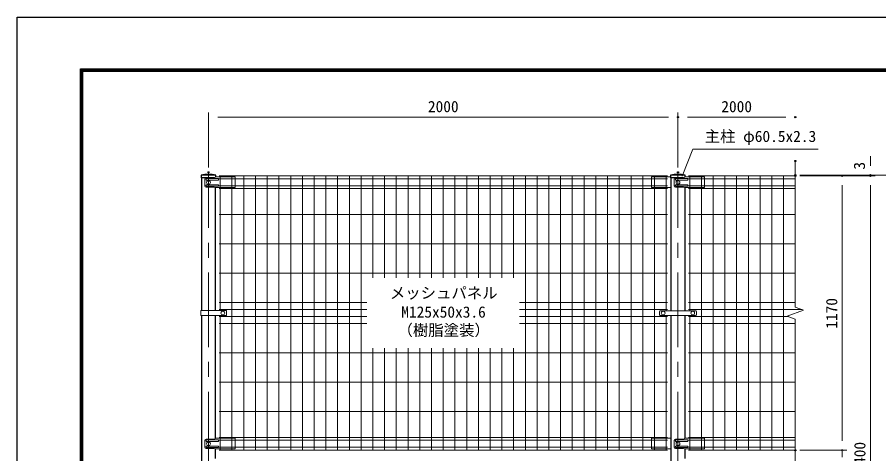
# Model space of a CAD drawing. Units: millimetres, scale not verified. Extents: x -4200 to 4200, y -2970 to 2970.
# Drawn here: x -4200 to -529, y 1109 to 2970 of the extents above; entities that cross this region are included whole.
import ezdxf
from ezdxf.enums import TextEntityAlignment as Align

# ---------------------------------------------------------------- set-up
doc = ezdxf.new("R2010")
doc.units = ezdxf.units.MM
doc.header["$LTSCALE"] = 10
doc.header["$PDMODE"] = 32
doc.header["$PDSIZE"] = 5
doc.linetypes.add('USER1', pattern=[50.8, 31.75, -6.35, 6.35, -6.35])
for name, color, linetype, lineweight in [('0-3_D-TTL', 7, 'Continuous', 25), ('0-4_D-STR1', 1, 'Continuous', 25), ('0-5_D-BMK', 2, 'USER1', 13), ('0-6_D-STR-DIM', 7, 'Continuous', 13), ('0-9_D-STR2', 7, 'Continuous', 13), ('0-A_D-STR3', 3, 'Continuous', 13), ('0-B_D-STR-TXT', 7, 'Continuous', 13)]:
    doc.layers.add(name, color=color, linetype=linetype, lineweight=lineweight)
doc.layers.add('0-8_Defpoints', color=7, linetype='Continuous')
doc.styles.add('ＭＳ ゴシック', font='')
doc.styles.get('ＭＳ ゴシック').set_extended_font_data('MS Gothic')

msp = doc.modelspace()

# ---------------------------------------------------------------- linework, layer by layer
at = {"layer": '0-3_D-TTL', "color": 2}
msp.add_lwpolyline([(-4200, 2970), (4200, 2970), (4200, -2970), (-4200, -2970)], close=True, dxfattribs=at)
at = {"layer": '0-3_D-TTL'}
for points in [[(-3930, 2750), (3930, 2750), (3930, -2750), (-3930, -2750)], [(-3927.5, 2747.5), (3927.5, 2747.5), (3927.5, -2747.5), (-3927.5, -2747.5)], [(-3925, 2745), (3925, 2745), (3925, -2745), (-3925, -2745)], [(-3922.5, 2742.5), (3922.5, 2742.5), (3922.5, -2742.5), (-3922.5, -2742.5)], [(-3920, 2740), (3920, 2740), (3920, -2740), (-3920, -2740)]]:
    msp.add_lwpolyline(points, close=True, dxfattribs=at)
at = {"layer": '0-4_D-STR1'}
for p, q in [((-3353.52, 2296.98), (-3416.42, 2296.98)), ((-3416.42, 2296.98), (-3416.42, 2285.98)), ((-3353.52, 2296.98), (-3416.42, 2296.98)), ((-3416.42, 2296.98), (-3416.42, 2285.98)), ((-3360.99, 2285.98), (-3416.42, 2285.98)), ((-3360.99, 2285.98), (-3416.42, 2285.98)), ((-3415.22, 2285.98), (-3415.22, 1719.48)), ((-3353.52, 2289.65), (-3353.52, 2296.98)), ((-3353.52, 2289.65), (-3353.52, 2296.98)), ((-1353.52, 2296.98), (-1416.42, 2296.98)), ((-1416.42, 2296.98), (-1416.42, 2285.98)), ((-1353.52, 2296.98), (-1416.42, 2296.98)), ((-1416.42, 2296.98), (-1416.42, 2285.98)), ((-1360.99, 2285.98), (-1416.42, 2285.98)), ((-1360.99, 2285.98), (-1416.42, 2285.98)), ((-1415.22, 2285.98), (-1415.22, 1718.98)), ((-1353.52, 2289.65), (-1353.52, 2296.98)), ((-1353.52, 2289.65), (-1353.52, 2296.98)), ((-3354.72, 1719.48), (-3354.72, 2244.59)), ((-1354.72, 1718.98), (-1354.72, 2244.16)), ((-3415.22, 1698.48), (-3415.22, 519.48)), ((-3354.72, 1174.07), (-3354.72, 1698.48)), ((-1415.22, 1698.98), (-1415.22, 518.98)), ((-1354.72, 1175.06), (-1354.72, 1698.98)), ((-3354.72, 1089.06), (-3354.72, 1130.16)), ((-1354.72, 1089.06), (-1354.72, 1130.59))]:
    msp.add_line(p, q, dxfattribs=at)
for centre in [(-3384.97, 2137.55), (-3384.97, 2137.55), (-1384.97, 2137.55), (-1384.97, 2137.55)]:
    msp.add_arc(centre, 162.5, 78.84081, 101.15919, dxfattribs=at)
at = {"layer": '0-5_D-BMK'}
for p, q in [((-3384.97, -468.02), (-3384.97, 2308.98)), ((-1384.97, -468.02), (-1384.97, 2308.98))]:
    msp.add_line(p, q, dxfattribs=at)
at = {"layer": '0-6_D-STR-DIM'}
for p, q in [((-3384.97, 2328.98), (-3384.97, 2563.98)), ((-3384.97, 2328.98), (-3384.97, 2563.98)), ((-3344.97, 2543.98), (-1424.97, 2543.98)), ((-3344.97, 2543.98), (-1424.97, 2543.98)), ((-1384.97, 2328.98), (-1384.97, 2563.98)), ((-1384.97, 2328.98), (-1384.97, 2563.98)), ((-1384.97, 2328.98), (-1384.97, 2563.98)), ((-1384.97, 2328.98), (-1384.97, 2563.98)), ((-1344.97, 2543.98), (-924.97, 2543.98)), ((-1344.97, 2543.98), (-924.97, 2543.98)), ((-884.97, 1734.63), (-884.97, 2356.98)), ((-564.97, 2336.98), (-564.97, 2376.98)), ((-564.97, 2336.98), (-564.97, 2376.98)), ((-864.97, 2296.98), (-544.97, 2296.98)), ((-864.97, 2296.98), (-424.97, 2296.98)), ((-864.97, 2296.98), (-544.97, 2296.98)), ((-864.97, 2293.98), (-544.97, 2293.98)), ((-864.97, 2293.98), (-664.97, 2293.98)), ((-864.97, 2293.98), (-544.97, 2293.98)), ((-864.97, 2293.98), (-544.97, 2293.98)), ((-564.97, 2293.98), (-564.97, 2296.98)), ((-564.97, 2293.98), (-564.97, 2296.98)), ((-684.97, 1163.98), (-684.97, 2253.98)), ((-564.97, 2253.98), (-564.97, 2213.98)), ((-564.97, 2253.98), (-564.97, 2213.98)), ((-564.97, -66.02), (-564.97, 2253.98)), ((-849.74, 1721.81), (-884.97, 1734.63)), ((-920.21, 1696.15), (-849.74, 1721.81)), ((-884.97, 1683.33), (-920.21, 1696.15)), ((-884.97, 1000.98), (-884.97, 1683.33)), ((-684.97, 1163.98), (-684.97, 1203.98)), ((-884.97, 534.63), (-884.97, 1156.98)), ((-864.97, 1123.98), (-664.97, 1123.98)), ((-864.97, 1123.98), (-664.97, 1123.98)), ((-684.97, 1093.98), (-684.97, 1123.98))]:
    msp.add_line(p, q, dxfattribs=at)
at = {"layer": '0-8_Defpoints'}
for p in [(-1384.97, 2543.98), (-884.97, 2543.98), (-884.97, 2356.98), (-3384.97, 2308.98), (-1384.97, 2308.98), (-884.97, 2296.98), (-884.97, 2293.98), (-684.97, 2293.98), (-564.97, 2296.98), (-564.97, 2296.98), (-564.97, 2293.98), (-884.97, 1123.98), (-684.97, 1123.98)]:
    msp.add_point(p, dxfattribs=at)
at = {"layer": '0-9_D-STR2'}
for p, q in [((-1429.97, 2293.98), (-3339.97, 2293.98)), ((-1429.97, 2280.88), (-3339.97, 2280.88)), ((-3334.97, 1719.48), (-3334.97, 2293.98)), ((-3284.97, 1123.98), (-3284.97, 2293.98)), ((-3234.97, 1123.98), (-3234.97, 2293.98)), ((-3184.97, 1123.98), (-3184.97, 2293.98)), ((-3134.97, 1123.98), (-3134.97, 2293.98)), ((-3084.97, 1123.98), (-3084.97, 2293.98)), ((-3034.97, 1123.98), (-3034.97, 2293.98)), ((-2984.97, 1123.98), (-2984.97, 2293.98)), ((-2934.97, 1123.98), (-2934.97, 2293.98)), ((-2884.97, 1123.98), (-2884.97, 2293.98)), ((-2834.97, 1123.98), (-2834.97, 2293.98)), ((-2784.97, 1123.98), (-2784.97, 2293.98)), ((-2734.97, 1123.98), (-2734.97, 2293.98)), ((-2684.97, 1858.98), (-2684.97, 2293.98)), ((-2634.97, 1858.98), (-2634.97, 2293.98)), ((-2584.97, 1858.98), (-2584.97, 2293.98)), ((-2534.97, 1858.98), (-2534.97, 2293.98)), ((-2484.97, 1858.98), (-2484.97, 2293.98)), ((-2434.97, 1858.98), (-2434.97, 2293.98)), ((-2384.97, 1858.98), (-2384.97, 2293.98)), ((-2334.97, 1858.98), (-2334.97, 2293.98)), ((-2284.97, 1858.98), (-2284.97, 2293.98)), ((-2234.97, 1858.98), (-2234.97, 2293.98)), ((-2184.97, 1858.98), (-2184.97, 2293.98)), ((-2134.97, 1858.98), (-2134.97, 2293.98)), ((-2084.97, 1858.98), (-2084.97, 2293.98)), ((-2034.97, 1123.98), (-2034.97, 2293.98)), ((-1984.97, 1123.98), (-1984.97, 2293.98)), ((-1934.97, 1123.98), (-1934.97, 2293.98)), ((-1884.97, 1123.98), (-1884.97, 2293.98)), ((-1834.97, 1123.98), (-1834.97, 2293.98)), ((-1784.97, 1123.98), (-1784.97, 2293.98)), ((-1734.97, 1123.98), (-1734.97, 2293.98)), ((-1684.97, 1123.98), (-1684.97, 2293.98)), ((-1634.97, 1123.98), (-1634.97, 2293.98)), ((-1584.97, 1123.98), (-1584.97, 2293.98)), ((-1534.97, 1123.98), (-1534.97, 2293.98)), ((-1484.97, 1123.98), (-1484.97, 2293.98)), ((-1434.97, 1718.98), (-1434.97, 2293.98)), ((-1339.97, 2293.98), (-884.97, 2293.98)), ((-1339.97, 2280.88), (-884.97, 2280.88)), ((-1334.97, 1718.98), (-1334.97, 2293.98)), ((-1284.97, 1123.98), (-1284.97, 2293.98)), ((-1234.97, 1123.98), (-1234.97, 2293.98)), ((-1184.97, 1123.98), (-1184.97, 2293.98)), ((-1134.97, 1123.98), (-1134.97, 2293.98)), ((-1084.97, 1123.98), (-1084.97, 2293.98)), ((-1034.97, 1123.98), (-1034.97, 2293.98)), ((-984.97, 1123.98), (-984.97, 2293.98)), ((-934.97, 1123.98), (-934.97, 2293.98)), ((-1429.97, 2251.08), (-3339.97, 2251.08)), ((-1429.97, 2239.22), (-3339.97, 2239.22)), ((-1339.97, 2251.08), (-884.97, 2251.08)), ((-1339.97, 2239.22), (-884.97, 2239.22)), ((-1429.97, 2128.98), (-3339.97, 2128.98)), ((-1339.97, 2128.98), (-884.97, 2128.98)), ((-1429.97, 2003.98), (-3339.97, 2003.98)), ((-1339.97, 2003.98), (-884.97, 2003.98)), ((-1429.97, 1878.98), (-3339.97, 1878.98)), ((-1339.97, 1878.98), (-884.97, 1878.98)), ((-2709.97, 1753.98), (-3339.97, 1753.98)), ((-1429.97, 1753.98), (-2059.97, 1753.98)), ((-1339.97, 1753.98), (-884.97, 1753.98)), ((-2709.97, 1723.98), (-3339.97, 1723.98)), ((-2709.97, 1693.98), (-3339.97, 1693.98)), ((-3334.97, 1123.98), (-3334.97, 1698.48)), ((-1429.97, 1723.98), (-2059.97, 1723.98)), ((-1429.97, 1693.98), (-2059.97, 1693.98)), ((-1434.97, 1123.98), (-1434.97, 1698.98)), ((-1339.97, 1723.98), (-855.71, 1723.98)), ((-1339.97, 1693.98), (-914.24, 1693.98)), ((-1334.97, 1123.98), (-1334.97, 1698.98)), ((-2709.97, 1663.98), (-3339.97, 1663.98)), ((-1429.97, 1663.98), (-2059.97, 1663.98)), ((-1339.97, 1663.98), (-884.97, 1663.98)), ((-2684.97, 1123.98), (-2684.97, 1558.98)), ((-2634.97, 1123.98), (-2634.97, 1558.98)), ((-2584.97, 1123.98), (-2584.97, 1558.98)), ((-2534.97, 1123.98), (-2534.97, 1558.98)), ((-2484.97, 1123.98), (-2484.97, 1558.98)), ((-2434.97, 1123.98), (-2434.97, 1558.98)), ((-2384.97, 1123.98), (-2384.97, 1558.98)), ((-2334.97, 1123.98), (-2334.97, 1558.98)), ((-2284.97, 1123.98), (-2284.97, 1558.98)), ((-2234.97, 1123.98), (-2234.97, 1558.98)), ((-2184.97, 1123.98), (-2184.97, 1558.98)), ((-2134.97, 1123.98), (-2134.97, 1558.98)), ((-2084.97, 1123.98), (-2084.97, 1558.98)), ((-1429.97, 1538.98), (-3339.97, 1538.98)), ((-1339.97, 1538.98), (-884.97, 1538.98)), ((-1429.97, 1413.98), (-3339.97, 1413.98)), ((-1339.97, 1413.98), (-884.97, 1413.98)), ((-1429.97, 1288.98), (-3339.97, 1288.98)), ((-1339.97, 1288.98), (-884.97, 1288.98)), ((-1429.97, 1178.74), (-3339.97, 1178.74)), ((-1339.97, 1178.74), (-884.97, 1178.74)), ((-1429.97, 1166.88), (-3339.97, 1166.88)), ((-1339.97, 1166.88), (-884.97, 1166.88)), ((-1429.97, 1137.08), (-3339.97, 1137.08)), ((-1429.97, 1123.98), (-3339.97, 1123.98)), ((-1339.97, 1137.08), (-884.97, 1137.08)), ((-1339.97, 1123.98), (-884.97, 1123.98))]:
    msp.add_line(p, q, dxfattribs=at)
at = {"layer": '0-A_D-STR3'}
for p, q in [((-3400.46, 2280.98), (-3400.46, 2250.98)), ((-3360.99, 2285.98), (-3395.46, 2285.98)), ((-3344.39, 2281.98), (-3393.39, 2281.98)), ((-3344.39, 2275.98), (-3393.39, 2275.98)), ((-3352.85, 2289.98), (-3360.99, 2285.98)), ((-3276.97, 2289.98), (-3352.85, 2289.98)), ((-3276.97, 2289.98), (-3271.97, 2288.98)), ((-3271.97, 2288.98), (-3271.97, 2245.16)), ((-1492.97, 2289.98), (-1497.97, 2288.98)), ((-1497.97, 2288.98), (-1497.97, 2245.16)), ((-1492.97, 2289.98), (-1417.1, 2289.98)), ((-1417.1, 2289.98), (-1416.42, 2289.65)), ((-1400.46, 2280.98), (-1400.46, 2250.98)), ((-1360.99, 2285.98), (-1395.46, 2285.98)), ((-1344.39, 2281.98), (-1393.39, 2281.98)), ((-1344.39, 2275.98), (-1393.39, 2275.98)), ((-1352.85, 2289.98), (-1360.99, 2285.98)), ((-1276.97, 2289.98), (-1352.85, 2289.98)), ((-1276.97, 2289.98), (-1271.97, 2288.98)), ((-1271.97, 2288.98), (-1271.97, 2245.16)), ((-3360.99, 2245.98), (-3395.46, 2245.98)), ((-3344.39, 2255.98), (-3393.39, 2255.98)), ((-3344.39, 2249.98), (-3393.39, 2249.98)), ((-3360.99, 2245.98), (-3352.77, 2244.16)), ((-3352.77, 2244.16), (-3272.97, 2244.16)), ((-1417.18, 2244.16), (-1496.97, 2244.16)), ((-1415.22, 2244.58), (-1417.18, 2244.16)), ((-1360.99, 2245.98), (-1395.46, 2245.98)), ((-1344.39, 2255.98), (-1393.39, 2255.98)), ((-1344.39, 2249.98), (-1393.39, 2249.98)), ((-1360.99, 2245.98), (-1352.77, 2244.16)), ((-1352.77, 2244.16), (-1272.97, 2244.16)), ((-3417.52, 1719.48), (-3309.97, 1719.48)), ((-3417.52, 1719.48), (-3417.52, 1698.48)), ((-3417.52, 1698.48), (-3309.97, 1698.48)), ((-3307.97, 1717.48), (-3307.97, 1700.48)), ((-1463.47, 1715.98), (-1463.47, 1701.98)), ((-1460.47, 1718.98), (-1309.47, 1718.98)), ((-1460.47, 1698.98), (-1309.47, 1698.98)), ((-1306.47, 1715.98), (-1306.47, 1701.98)), ((-3352.85, 1175.98), (-3360.99, 1171.98)), ((-3276.97, 1175.98), (-3352.85, 1175.98)), ((-3276.97, 1175.98), (-3271.97, 1174.98)), ((-3271.97, 1174.98), (-3271.97, 1131.16)), ((-1492.97, 1175.98), (-1497.97, 1174.98)), ((-1497.97, 1174.98), (-1497.97, 1131.16)), ((-1492.97, 1175.98), (-1417.1, 1175.98)), ((-1417.1, 1175.98), (-1415.22, 1175.06)), ((-1352.85, 1175.98), (-1360.99, 1171.98)), ((-1276.97, 1175.98), (-1352.85, 1175.98)), ((-1276.97, 1175.98), (-1271.97, 1174.98)), ((-1271.97, 1174.98), (-1271.97, 1131.16)), ((-3400.46, 1166.98), (-3400.46, 1136.98)), ((-3360.99, 1171.98), (-3395.46, 1171.98)), ((-3344.39, 1167.98), (-3393.39, 1167.98)), ((-3344.39, 1161.98), (-3393.39, 1161.98)), ((-3344.39, 1141.98), (-3393.39, 1141.98)), ((-1400.46, 1166.98), (-1400.46, 1136.98)), ((-1360.99, 1171.98), (-1395.46, 1171.98)), ((-1344.39, 1167.98), (-1393.39, 1167.98)), ((-1344.39, 1161.98), (-1393.39, 1161.98)), ((-1344.39, 1141.98), (-1393.39, 1141.98)), ((-3360.99, 1131.98), (-3395.46, 1131.98)), ((-3344.39, 1135.98), (-3393.39, 1135.98)), ((-3360.99, 1131.98), (-3352.77, 1130.16)), ((-3352.77, 1130.16), (-3272.97, 1130.16)), ((-1417.18, 1130.16), (-1496.97, 1130.16)), ((-1415.22, 1130.58), (-1417.18, 1130.16)), ((-1360.99, 1131.98), (-1395.46, 1131.98)), ((-1344.39, 1135.98), (-1393.39, 1135.98)), ((-1360.99, 1131.98), (-1352.77, 1130.16)), ((-1352.77, 1130.16), (-1272.97, 1130.16))]:
    msp.add_line(p, q, dxfattribs=at)
for centre in [(-3384.97, 2265.98), (-1384.97, 2265.98), (-3323.97, 1708.98), (-1447.97, 1708.98), (-1321.97, 1708.98), (-3384.97, 1151.98), (-1384.97, 1151.98)]:
    msp.add_circle(centre, 8, dxfattribs=at)
for centre, radius, start, end in [((-3395.46, 2280.98), 5, 90, 180), ((-3393.39, 2278.98), 3, 90, 270), ((-3344.39, 2278.98), 3, 270, 90), ((-1395.46, 2280.98), 5, 90, 180), ((-1393.39, 2278.98), 3, 90, 270), ((-1344.39, 2278.98), 3, 270, 90), ((-3395.46, 2250.98), 5, 180, 270), ((-3393.39, 2252.98), 3, 90, 270), ((-3344.39, 2252.98), 3, 270, 90), ((-3272.97, 2245.16), 1, 270, 0), ((-1496.97, 2245.16), 1, 180, 270), ((-1395.46, 2250.98), 5, 180, 270), ((-1393.39, 2252.98), 3, 90, 270), ((-1344.39, 2252.98), 3, 270, 90), ((-1272.97, 2245.16), 1, 270, 0), ((-3309.97, 1717.48), 2, 0, 90), ((-3309.97, 1700.48), 2, 270, 0), ((-1460.47, 1715.98), 3, 90, 180), ((-1460.47, 1701.98), 3, 180, 270), ((-1309.47, 1715.98), 3, 0, 90), ((-1309.47, 1701.98), 3, 270, 0), ((-3395.46, 1166.98), 5, 90, 180), ((-3393.39, 1164.98), 3, 90, 270), ((-3393.39, 1138.98), 3, 90, 270), ((-3344.39, 1164.98), 3, 270, 90), ((-3344.39, 1138.98), 3, 270, 90), ((-1395.46, 1166.98), 5, 90, 180), ((-1393.39, 1164.98), 3, 90, 270), ((-1393.39, 1138.98), 3, 90, 270), ((-1344.39, 1164.98), 3, 270, 90), ((-1344.39, 1138.98), 3, 270, 90), ((-3395.46, 1136.98), 5, 180, 270), ((-3272.97, 1131.16), 1, 270, 0), ((-1496.97, 1131.16), 1, 180, 270), ((-1395.46, 1136.98), 5, 180, 270), ((-1272.97, 1131.16), 1, 270, 0)]:
    msp.add_arc(centre, radius, start, end, dxfattribs=at)
at = {"layer": '0-B_D-STR-TXT'}
msp.add_lwpolyline([(-787.46, 2407.71), (-1322.14, 2407.71), (-1367.63, 2292.76)], dxfattribs=at)

# ---------------------------------------------------------------- texts
at = {"layer": '0-6_D-STR-DIM', "style": 'ＭＳ ゴシック'}
for p in [(-2450.22, 2550.73), (-2450.22, 2550.73), (-1200.22, 2550.73), (-1200.22, 2550.73)]:
    msp.add_text('2000', height=48.09, dxfattribs=at).set_placement(p, align=Align.BOTTOM_LEFT)
for s, p in [('3', (-573.64, 2320.28)), ('3', (-573.64, 2320.28)), ('1170', (-691.72, 1642.08)), ('2400', (-571.72, 1028.73))]:
    msp.add_text(s, height=48.09, rotation=90, dxfattribs=at).set_placement(p, align=Align.BOTTOM_LEFT)
at = {"layer": '0-B_D-STR-TXT', "style": 'ＭＳ ゴシック'}
for s, p in [('主柱 φ60.5x2.3', (-1271.21, 2423.72)), ('メッシュパネル', (-2612.39, 1756.38)), ('M125x50x3.6', (-2563.65, 1674.98)), ('（樹脂塗装）', (-2579.9, 1597.65))]:
    msp.add_text(s, height=48.09, dxfattribs=at).set_placement(p, align=Align.BOTTOM_LEFT)

doc.saveas('drawing.dxf')
